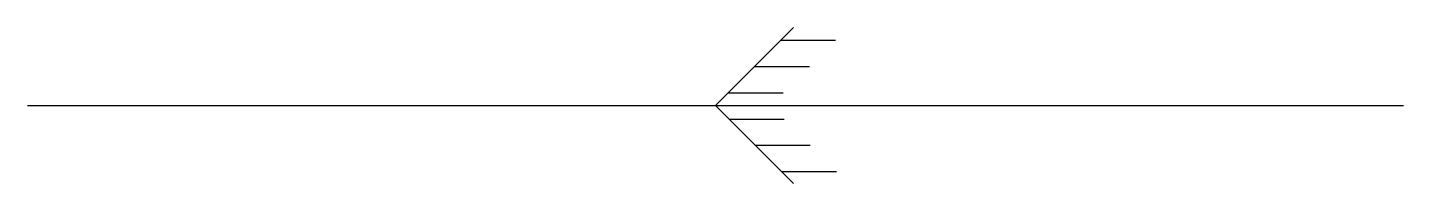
# Model space of a CAD drawing. Header units: metres. Extents: x 30523 to 33023, y 12636 to 12918.
import ezdxf

# ---------------------------------------------------------------- set-up
doc = ezdxf.new("R2010")
doc.units = ezdxf.units.M
doc.layers.add('2', color=7, linetype='Continuous')

msp = doc.modelspace()

# ---------------------------------------------------------------- linework, layer by layer
at = {"layer": '2'}
for p, q in [((31773.39, 12777.02), (31914.81, 12918.44)), ((31891.68, 12895.31), (31991.68, 12895.31)), ((31844.06, 12847.68), (31944.06, 12847.68)), ((31796.43, 12800.06), (31896.43, 12800.06)), ((30523.39, 12777.02), (33023.39, 12777.02)), ((31773.39, 12777.02), (31914.81, 12635.6)), ((31797.98, 12752.43), (31897.98, 12752.43)), ((31845.6, 12704.81), (31945.6, 12704.81)), ((31893.23, 12657.18), (31993.23, 12657.18))]:
    msp.add_line(p, q, dxfattribs=at)
msp.add_lwpolyline([(31914.81, 12918.44), (31773.39, 12777.02), (31914.81, 12635.6)], dxfattribs=at)

doc.saveas('drawing.dxf')
